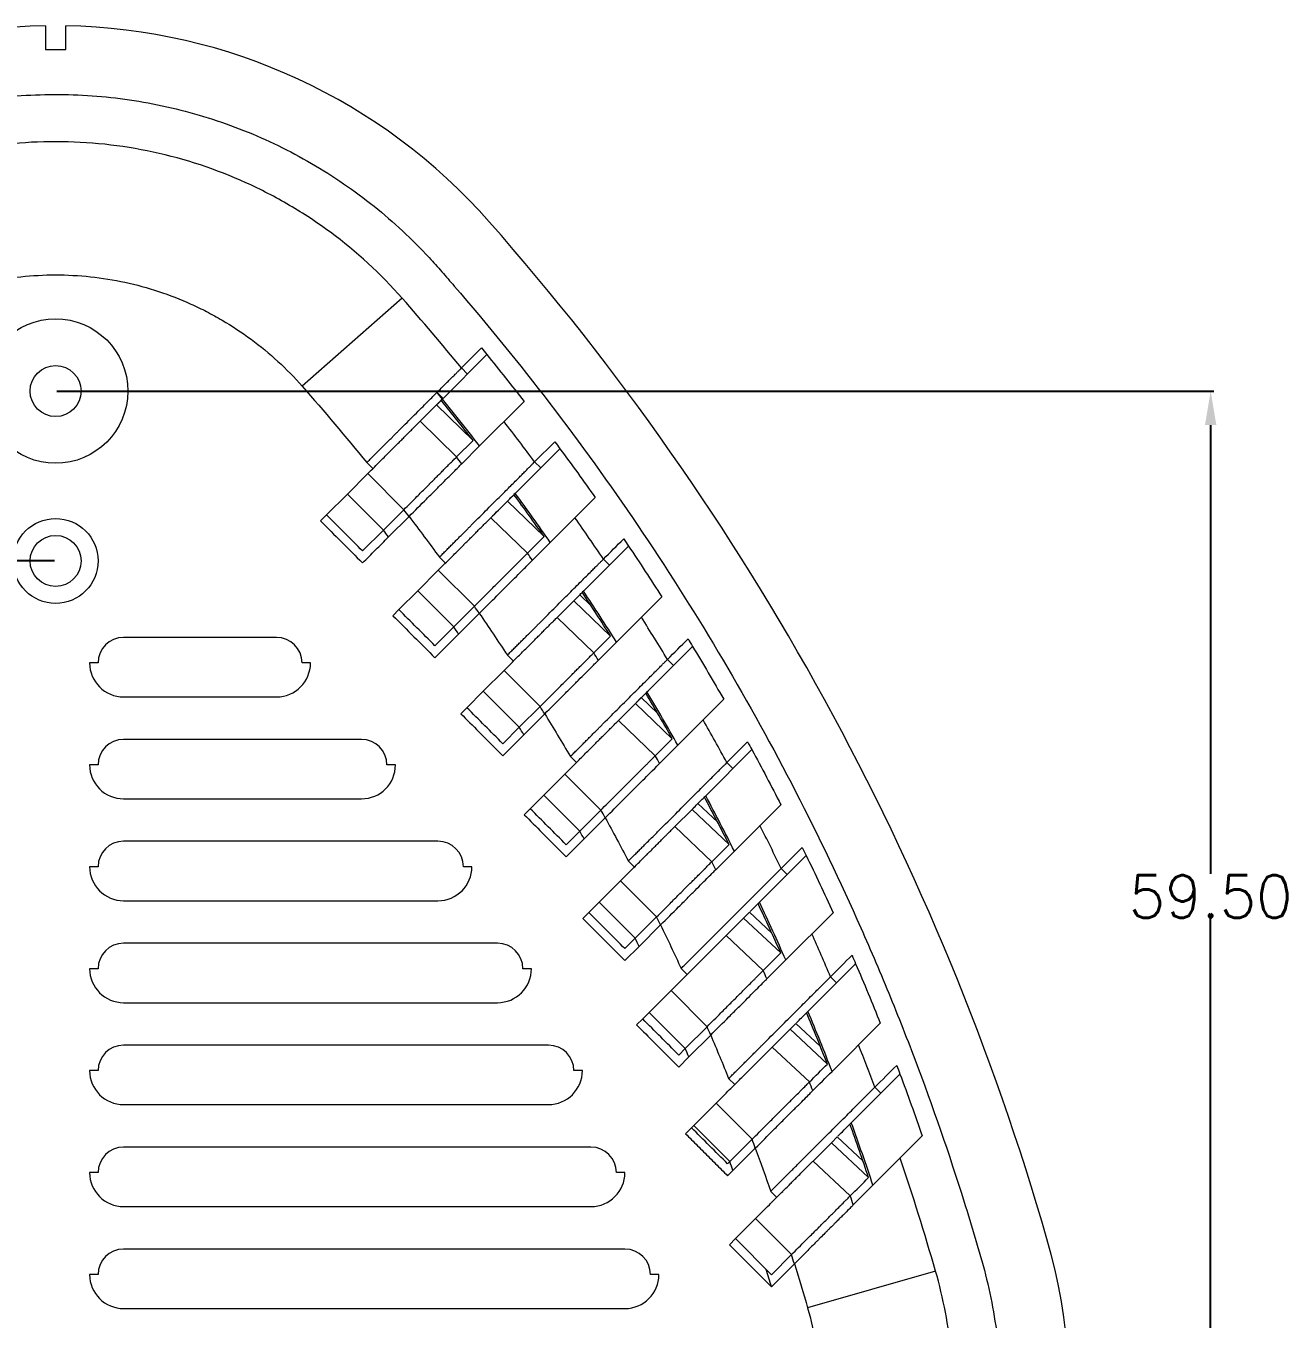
# Model space of a CAD drawing. Header units: inches. Extents: x 1474 to 2938, y 573 to 1061.
# Drawn here: x 1985.8 to 2060, y 904.8 to 980.9 of the extents above; entities that cross this region are included whole.
import ezdxf

# ---------------------------------------------------------------- set-up
doc = ezdxf.new("R2010")
doc.units = ezdxf.units.IN
doc.styles.get("Standard").update_dxf_attribs({"font": 'txt', "bigfont": 'gbcbig.shx'})
doc.dimstyles.new('2.5', dxfattribs={"dimtxt": 2.5, "dimasz": 2, "dimexe": 0.18, "dimexo": 0.0625, "dimgap": 0.09, "dimtad": 0, "dimtih": 1, "dimtoh": 1, "dimzin": 0, "dimdsep": 46, "dimtxsty": 'Standard', "dimcen": 2, "dimadec": 0, "dimazin": 0, "dimtfac": 1, "dimtofl": 0, "dimtmove": 0, "dimatfit": 3, "dimfxl": 1, "dimtolj": 1, "dimtzin": 0, "dimarcsym": 0})

# ---------------------------------------------------------------- blocks, each defined once
blk = doc.blocks.new('*D124')
at = {"color": 0, "lineweight": -2}
for p, q in [((1987.594, 959.433), (2055.679, 959.433)), ((2055.499, 957.433), (2055.499, 931.023)), ((2055.499, 901.933), (2055.499, 928.343)), ((2026.594, 899.933), (2055.679, 899.933))]:
    blk.add_line(p, q, dxfattribs=at)
at = {"color": 0}
for points in [[(2055.166, 957.433), (2055.832, 957.433), (2055.499, 959.433)], [(2055.166, 901.933), (2055.832, 901.933), (2055.499, 899.933)]]:
    blk.add_solid(points, dxfattribs=at)
at = {"layer": 'Defpoints', "color": 0}
for p in [(1987.531, 959.433), (2026.531, 899.933), (2055.499, 899.933)]:
    blk.add_point(p, dxfattribs=at)
at = {"color": 0, "insert": (2055.499, 929.683), "char_height": 2.5, "attachment_point": 5}
blk.add_mtext('\\A1;59.50', dxfattribs=at)
blk = doc.blocks.new('*D125')
at = {"color": 0, "lineweight": -2}
for p, q in [((1987.469, 949.433), (1911.847, 949.433)), ((1912.027, 947.433), (1912.027, 920.023)), ((1912.027, 889.933), (1912.027, 917.343)), ((1948.219, 887.933), (1911.847, 887.933))]:
    blk.add_line(p, q, dxfattribs=at)
at = {"color": 0}
for points in [[(1911.693, 947.433), (1912.36, 947.433), (1912.027, 949.433)], [(1911.693, 889.933), (1912.36, 889.933), (1912.027, 887.933)]]:
    blk.add_solid(points, dxfattribs=at)
at = {"layer": 'Defpoints', "color": 0}
for p in [(1987.531, 949.433), (1912.027, 887.933), (1948.281, 887.933)]:
    blk.add_point(p, dxfattribs=at)
at = {"color": 0, "insert": (1912.027, 918.683), "char_height": 2.5, "attachment_point": 5}
blk.add_mtext('\\A1;61.50', dxfattribs=at)

msp = doc.modelspace()

# ---------------------------------------------------------------- linework, layer by layer
at = {"color": 7, "linetype": 'Continuous', "lineweight": 15}
for p, q in [((1986.931, 980.927), (1986.931, 979.537)), ((1988.131, 979.537), (1988.131, 980.927)), ((1986.931, 979.537), (1988.131, 979.537)), ((2007.928, 964.891), (2002.046, 959.712)), ((2012.906, 961.579), (2010.328, 959)), ((2011.41, 960.79), (2012.588, 961.968)), ((2011.764, 960.436), (2011.41, 960.79)), ((2010.328, 959), (2009.974, 959.353)), ((2008.98, 957.652), (2009.953, 958.625)), ((2010.29, 958.962), (2009.953, 958.625)), ((2009.953, 958.625), (2012.096, 956.526)), ((2009.997, 958.669), (2010.284, 958.956)), ((2010.29, 958.962), (2010.219, 958.891)), ((2015.099, 958.822), (2012.477, 956.2)), ((2008.98, 957.652), (2011.123, 955.552)), ((2011.123, 955.552), (2012.096, 956.526)), ((2011.431, 955.153), (2012.477, 956.2)), ((2015.721, 955.263), (2016.906, 956.447)), ((2017.207, 956.041), (2014.576, 953.411)), ((2004.698, 953.371), (2005.9, 954.573)), ((2006.193, 954.865), (2005.839, 955.218)), ((2005.9, 954.573), (2008.022, 952.451)), ((2016.075, 954.909), (2015.721, 955.263)), ((2003.472, 952.145), (2004.698, 953.371)), ((2004.698, 953.371), (2006.819, 951.248)), ((2014.472, 953.306), (2014.126, 952.96)), ((2014.663, 953.121), (2014.472, 953.306)), ((2014.576, 953.411), (2014.504, 953.338)), ((2019.282, 953.167), (2016.642, 950.526)), ((2006.819, 951.248), (2008.022, 952.451)), ((2013.145, 951.98), (2014.126, 952.96)), ((2014.126, 952.96), (2016.277, 950.869)), ((2003.472, 952.145), (2003.119, 951.791)), ((2007.125, 950.847), (2008.328, 952.051)), ((2013.145, 951.98), (2015.297, 949.889)), ((2005.594, 950.023), (2006.819, 951.248)), ((2015.297, 949.889), (2016.277, 950.869)), ((2015.588, 949.472), (2016.642, 950.526)), ((2021.245, 950.312), (2018.593, 947.66)), ((2010.469, 949.304), (2010.116, 949.657)), ((2020.12, 949.187), (2019.767, 949.541)), ((2008.84, 947.675), (2010.051, 948.886)), ((2010.051, 948.886), (2012.173, 946.765)), ((2007.731, 946.566), (2008.84, 947.675)), ((2008.84, 947.675), (2010.96, 945.552)), ((2017.038, 946.105), (2018.028, 947.095)), ((2018.374, 947.441), (2018.028, 947.095)), ((2018.028, 947.095), (2020.188, 945.013)), ((2019.035, 946.803), (2018.374, 947.441)), ((2018.593, 947.66), (2018.519, 947.586)), ((2023.201, 947.319), (2020.535, 944.653)), ((2007.731, 946.566), (2007.378, 946.212)), ((2010.96, 945.552), (2012.173, 946.765)), ((2011.248, 945.133), (2012.461, 946.346)), ((2009.852, 944.444), (2010.96, 945.552)), ((2017.038, 946.105), (2019.198, 944.023)), ((2000.531, 944.933), (1991.531, 944.933)), ((2019.198, 944.023), (2020.188, 945.013)), ((2019.471, 943.588), (2020.535, 944.653)), ((2014.467, 943.534), (2014.113, 943.887)), ((2025.011, 944.404), (2022.419, 941.812)), ((1990.031, 943.433), (1989.531, 943.433)), ((2002.531, 943.433), (2002.031, 943.433)), ((2023.891, 943.284), (2023.538, 943.638)), ((2012.697, 941.765), (2013.921, 942.988)), ((2013.921, 942.988), (2016.042, 940.867)), ((2011.729, 940.796), (2012.697, 941.765)), ((2012.697, 941.765), (2014.817, 939.642)), ((2022.331, 941.724), (2022.257, 941.649)), ((2022.331, 941.724), (2022.419, 941.812)), ((1991.531, 941.433), (2000.531, 941.433)), ((2014.817, 939.642), (2016.042, 940.867)), ((2020.647, 940.04), (2021.649, 941.042)), ((2021.995, 941.388), (2021.649, 941.042)), ((2021.649, 941.042), (2023.818, 938.968)), ((2022.95, 940.475), (2021.995, 941.388)), ((2026.846, 941.289), (2024.148, 938.591)), ((2011.729, 940.796), (2011.376, 940.443)), ((2015.086, 939.204), (2016.313, 940.43)), ((2013.851, 938.675), (2014.817, 939.642)), ((2020.647, 940.04), (2022.816, 937.967)), ((2005.531, 938.933), (1991.531, 938.933)), ((2013.851, 937.968), (2015.086, 939.204)), ((2022.816, 937.967), (2023.818, 938.968)), ((2023.071, 937.514), (2024.148, 938.591)), ((2027.028, 937.564), (2028.25, 938.785)), ((2018.176, 937.568), (2017.822, 937.922)), ((2028.499, 938.328), (2025.784, 935.612)), ((1990.031, 937.433), (1989.531, 937.433)), ((2007.531, 937.433), (2007.031, 937.433)), ((2017.499, 936.892), (2018.176, 937.568)), ((2027.382, 937.21), (2027.028, 937.564)), ((2016.26, 935.652), (2017.499, 936.892)), ((2017.499, 936.892), (2019.62, 934.771)), ((2015.458, 934.851), (2016.26, 935.652)), ((2016.26, 935.652), (2018.379, 933.529)), ((2025.709, 935.537), (2025.784, 935.612)), ((1991.531, 935.433), (2005.531, 935.433)), ((2015.458, 934.851), (2015.104, 934.497)), ((2018.379, 933.529), (2019.62, 934.771)), ((2023.966, 933.794), (2024.983, 934.811)), ((2025.327, 935.156), (2024.983, 934.811)), ((2024.983, 934.811), (2027.16, 932.746)), ((2026.49, 934.053), (2025.327, 935.156)), ((2030.209, 935.088), (2027.473, 932.352)), ((2018.629, 933.072), (2019.872, 934.315)), ((2017.579, 932.729), (2018.379, 933.529)), ((2023.966, 933.794), (2026.144, 931.729)), ((2010.031, 932.933), (1991.531, 932.933)), ((2017.579, 932.022), (2018.629, 933.072)), ((2026.144, 931.729), (2027.16, 932.746)), ((2021.589, 931.417), (2021.235, 931.77)), ((2026.379, 931.258), (2027.473, 932.352)), ((2031.7, 932.098), (2028.943, 929.341)), ((1990.031, 931.433), (1989.531, 931.433)), ((2012.031, 931.433), (2011.531, 931.433)), ((2030.582, 930.98), (2030.229, 931.334)), ((2019.518, 929.346), (2020.777, 930.606)), ((2020.777, 930.606), (2022.899, 928.484)), ((1991.531, 929.433), (2010.031, 929.433)), ((2018.556, 928.385), (2018.91, 928.738)), ((2019.518, 929.346), (2018.91, 928.738)), ((2021.637, 927.223), (2019.518, 929.346)), ((2028.363, 928.761), (2028.019, 928.417)), ((2029.677, 927.524), (2028.363, 928.761)), ((2028.943, 929.341), (2028.867, 929.264)), ((2033.282, 928.73), (2030.499, 925.948)), ((2021.637, 927.223), (2022.899, 928.484)), ((2021.867, 926.746), (2023.13, 928.009)), ((2026.985, 927.382), (2028.019, 928.417)), ((2028.019, 928.417), (2030.204, 926.36)), ((2021.031, 926.617), (2021.637, 927.223)), ((2026.985, 927.382), (2029.17, 925.325)), ((2013.531, 926.933), (1991.531, 926.933)), ((2021.031, 925.91), (2021.867, 926.746)), ((2029.17, 925.325), (2030.204, 926.36)), ((2029.387, 924.835), (2030.499, 925.948)), ((2034.608, 925.728), (2031.801, 922.921)), ((1990.031, 925.433), (1989.531, 925.433)), ((2015.531, 925.433), (2015.031, 925.433)), ((2024.696, 925.094), (2024.342, 925.447)), ((2033.487, 924.607), (2033.134, 924.961)), ((2022.462, 922.86), (2023.745, 924.143)), ((2023.745, 924.143), (2025.866, 922.021)), ((1991.531, 923.433), (2013.531, 923.433)), ((2022.462, 922.86), (2022.077, 922.475)), ((2024.581, 920.736), (2022.462, 922.86)), ((2031.724, 922.843), (2031.801, 922.921)), ((2022.077, 922.475), (2021.723, 922.121)), ((2024.581, 920.736), (2025.866, 922.021)), ((2029.695, 920.815), (2030.75, 921.87)), ((2031.094, 922.214), (2030.75, 921.87)), ((2030.75, 921.87), (2032.944, 919.821)), ((2032.527, 920.876), (2031.094, 922.214)), ((2036.057, 922.227), (2033.22, 919.39)), ((2024.79, 920.238), (2026.078, 921.526)), ((2016.531, 920.933), (1991.531, 920.933)), ((2024.198, 920.353), (2024.581, 920.736)), ((2029.695, 920.815), (2031.889, 918.766)), ((2024.198, 919.646), (2024.79, 920.238)), ((1990.031, 919.433), (1989.531, 919.433)), ((2018.531, 919.433), (2018.031, 919.433)), ((2027.49, 918.61), (2027.136, 918.963)), ((2037.218, 919.23), (2034.353, 916.365)), ((2036.091, 918.103), (2035.737, 918.457)), ((1991.531, 917.433), (2016.531, 917.433)), ((2025.082, 916.202), (2026.393, 917.513)), ((2026.393, 917.513), (2028.515, 915.392)), ((2024.599, 915.719), (2024.953, 916.072)), ((2025.082, 916.202), (2024.953, 916.072)), ((2027.201, 914.078), (2025.082, 916.202)), ((2034.273, 916.286), (2034.353, 916.365)), ((2027.201, 914.078), (2028.515, 915.392)), ((2032.101, 914.114), (2033.181, 915.193)), ((2033.181, 915.193), (2033.525, 915.538)), ((2035.371, 913.14), (2033.181, 915.193)), ((2033.525, 915.538), (2035.037, 914.121)), ((2038.529, 915.591), (2035.628, 912.691)), ((2019.031, 914.933), (1991.531, 914.933)), ((2027.389, 913.559), (2028.705, 914.875)), ((2027.074, 913.951), (2027.201, 914.078)), ((2027.074, 913.244), (2027.389, 913.559)), ((2034.291, 912.061), (2032.101, 914.114)), ((1990.031, 913.433), (1989.531, 913.433)), ((2021.031, 913.433), (2020.531, 913.433)), ((2034.466, 911.529), (2035.628, 912.691)), ((2029.963, 911.976), (2029.61, 912.329)), ((1991.531, 911.433), (2019.031, 911.433)), ((2028.714, 910.727), (2027.531, 909.544)), ((2030.835, 908.605), (2028.714, 910.727)), ((2021.031, 908.933), (1991.531, 908.933)), ((2027.178, 909.19), (2027.531, 909.544)), ((2029.653, 907.423), (2027.531, 909.544)), ((2029.653, 907.423), (2030.835, 908.605)), ((1990.031, 907.433), (1989.531, 907.433)), ((2023.031, 907.433), (2022.531, 907.433)), ((2029.653, 906.716), (2031.003, 908.066)), ((2039.312, 907.636), (2031.782, 905.464)), ((2039.312, 907.636), (2039.312, 907.636)), ((1991.531, 905.433), (2021.031, 905.433))]:
    msp.add_line(p, q, dxfattribs=at)
for centre, radius in [((1987.531, 959.433), 4.25), ((1987.531, 959.433), 1.5), ((1987.531, 949.433), 2.5), ((1987.531, 949.433), 1.5)]:
    msp.add_circle(centre, radius, dxfattribs=at)
for centre, radius, start, end in [((1987.531, 946.933), 34, 91.01115, 138.63725), ((1987.531, 946.933), 34, 41.36275, 88.98885), ((1895.902, 866.256), 156.085, 16.09533, 41.36275), ((1895.902, 866.256), 147.24, 37.652, 39.21884), ((1895.902, 866.256), 147.138, 37.84316, 39.0191), ((1895.902, 866.256), 145.773, 37.57763, 37.77577), ((1895.902, 866.256), 147.138, 35.10381, 36.28761), ((1895.902, 866.256), 147.24, 34.91315, 36.29367), ((1895.902, 866.256), 141.423, 37.348, 37.55234), ((1895.902, 866.256), 139.737, 37.25508, 37.46193), ((1895.902, 866.256), 145.773, 34.81055, 35.01016), ((1895.902, 866.256), 147.138, 32.36125, 33.55575), ((1895.902, 866.256), 147.24, 32.17065, 33.56377), ((1895.902, 866.256), 141.423, 34.49367, 34.69962), ((1895.902, 866.256), 139.737, 34.36538, 34.57391), ((1991.531, 943.433), 1.5, 90, 180), ((2000.531, 943.433), 1.5, 0, 90), ((1895.902, 866.256), 145.773, 32.03929, 32.24087), ((1991.531, 943.433), 2, 180, 270), ((2000.531, 943.433), 2, 270, 0), ((1895.902, 866.256), 147.138, 29.61552, 30.82372), ((1895.902, 866.256), 147.24, 29.42452, 30.83371), ((1895.902, 866.256), 141.423, 31.63341, 31.84152), ((1895.902, 866.256), 139.737, 31.46902, 31.67979), ((1991.531, 937.433), 1.5, 90, 180), ((2005.531, 937.433), 1.5, 0, 90), ((1895.902, 866.256), 145.773, 29.26371, 29.46778), ((1991.531, 937.433), 2, 180, 270), ((2005.531, 937.433), 2, 270, 0), ((1895.902, 866.256), 147.138, 26.86487, 28.08994), ((1895.902, 866.256), 147.24, 26.67299, 28.10197), ((1895.902, 866.256), 141.423, 28.76658, 28.97744), ((1895.902, 866.256), 139.737, 28.56511, 28.77874), ((1991.531, 931.433), 1.5, 90, 180), ((2010.031, 931.433), 1.5, 0, 90), ((1895.902, 866.256), 145.773, 26.48186, 26.68899), ((1991.531, 931.433), 2, 180, 270), ((2010.031, 931.433), 2, 270, 0), ((1895.902, 866.256), 147.138, 24.10971, 25.35504), ((1895.902, 866.256), 147.24, 23.91644, 25.36917), ((1895.902, 866.256), 141.423, 25.89061, 26.10485), ((1895.902, 866.256), 139.737, 25.65082, 25.86796), ((1991.531, 925.433), 1.5, 90, 180), ((2013.531, 925.433), 1.5, 0, 90), ((1991.531, 925.433), 2, 180, 270), ((2013.531, 925.433), 2, 270, 0), ((1895.902, 866.256), 145.773, 23.69393, 23.90472), ((1895.902, 866.256), 147.138, 21.34884, 22.61811), ((1895.902, 866.256), 147.24, 21.15362, 22.6344), ((1895.902, 866.256), 141.423, 23.00506, 23.22336), ((1991.531, 919.433), 1.5, 90, 180), ((2016.531, 919.433), 1.5, 0, 90), ((1895.902, 866.256), 139.737, 22.72543, 22.9468), ((1991.531, 919.433), 2, 180, 270), ((2016.531, 919.433), 2, 270, 0), ((1895.902, 866.256), 145.773, 20.89846, 21.11357), ((1895.902, 866.256), 147.138, 18.58085, 19.8781), ((1895.902, 866.256), 147.24, 18.38309, 19.89665), ((1895.902, 866.256), 141.423, 20.10769, 20.3308), ((1991.531, 913.433), 1.5, 90, 180), ((2019.031, 913.433), 1.5, 0, 90), ((1895.902, 866.256), 139.737, 19.78636, 20.01275), ((1991.531, 913.433), 2, 180, 270), ((2019.031, 913.433), 2, 270, 0), ((1895.902, 866.256), 145.773, 18.09372, 18.31389), ((1991.531, 907.433), 1.5, 90, 180), ((2013.201, 900.102), 34, 275.21785, 16.09533), ((2021.031, 907.433), 1.5, 0, 90), ((1895.902, 866.256), 141.423, 17.19589, 17.42466), ((1991.531, 907.433), 2, 180, 270), ((2021.031, 907.433), 2, 270, 0), ((1895.902, 866.256), 139.737, 16.83057, 17.26797)]:
    msp.add_arc(centre, radius, start, end, dxfattribs=at)
for points, knots in [([(1956.898, 870.558), (1956.162, 870.682), (1955.429, 870.833), (1953.97, 871.192), (1953.24, 871.401), (1951.09, 872.107), (1949.707, 872.68), (1947.041, 874.024), (1945.757, 874.795), (1943.908, 876.108), (1943.308, 876.569), (1942.152, 877.527), (1941.595, 878.026), (1939.983, 879.582), (1938.988, 880.698), (1937.616, 882.489), (1937.178, 883.108), (1936.354, 884.372), (1935.968, 885.016), (1934.887, 886.983), (1934.267, 888.341), (1933.491, 890.45), (1933.258, 891.165), (1932.843, 892.619), (1932.664, 893.353), (1932.211, 895.559), (1932.023, 897.041), (1931.905, 899.28), (1931.894, 900.029), (1931.928, 901.533), (1931.974, 902.291), (1932.195, 904.54), (1932.454, 906.009), (1933, 908.168), (1933.212, 908.879), (1933.635, 910.302), (1933.852, 911.012), (1934.962, 914.555), (1935.935, 917.367), (1938.048, 922.94), (1939.184, 925.69), (1941.615, 931.118), (1942.909, 933.795), (1945.658, 939.078), (1947.112, 941.682), (1950.166, 946.794), (1951.769, 949.305), (1955.12, 954.232), (1956.864, 956.642), (1960.49, 961.353), (1962.372, 963.654), (1964.809, 966.463), (1965.297, 967.025), (1966.325, 968.107), (1966.862, 968.632), (1968.518, 970.132), (1969.685, 971.041), (1972.144, 972.68), (1973.435, 973.41), (1976.147, 974.684), (1977.534, 975.212), (1980.365, 976.059), (1981.81, 976.377), (1984.021, 976.694), (1984.768, 976.773), (1986.256, 976.873), (1986.997, 976.896), (1989.217, 976.88), (1990.689, 976.761), (1992.887, 976.418), (1993.618, 976.276), (1995.075, 975.936), (1995.796, 975.738), (1997.92, 975.071), (1999.294, 974.526), (2001.289, 973.556), (2001.943, 973.208), (2003.229, 972.46), (2003.864, 972.058), (2005.71, 970.792), (2006.865, 969.865), (2008.488, 968.354), (2009.011, 967.83), (2009.767, 967.014), (2010.013, 966.735), (2010.503, 966.175), (2010.747, 965.895), (2012.937, 963.359), (2014.811, 961.055), (2020.206, 954.01), (2023.509, 949.131), (2029.536, 939.015), (2032.26, 933.777), (2035.292, 927), (2035.88, 925.631), (2037.016, 922.879), (2037.563, 921.497), (2039.142, 917.33), (2040.111, 914.525), (2041.219, 910.986), (2041.435, 910.277), (2041.858, 908.855), (2042.07, 908.144), (2042.433, 906.704), (2042.588, 905.975), (2042.845, 904.5), (2042.946, 903.753), (2043.166, 901.495), (2043.197, 899.998), (2043.038, 897.017), (2042.848, 895.533), (2042.391, 893.319), (2042.21, 892.582), (2041.796, 891.136), (2041.564, 890.425), (2040.787, 888.322), (2040.167, 886.964), (2039.081, 884.993), (2038.692, 884.345), (2037.865, 883.079), (2037.43, 882.466), (2036.063, 880.684), (2035.069, 879.57), (2033.454, 878.013), (2032.895, 877.513), (2031.734, 876.552), (2031.131, 876.09), (2029.291, 874.786), (2028.01, 874.017), (2026.01, 873.01), (2025.33, 872.698), (2023.943, 872.126), (2023.234, 871.863), (2021.08, 871.159), (2019.629, 870.804), (2018.165, 870.558)], [0, 0, 0, 0, 0.007812, 0.007812, 0.015625, 0.015625, 0.03125, 0.03125, 0.046875, 0.046875, 0.054688, 0.054688, 0.0625, 0.0625, 0.078125, 0.078125, 0.085937, 0.085937, 0.09375, 0.09375, 0.109375, 0.109375, 0.117187, 0.117187, 0.125, 0.125, 0.140625, 0.140625, 0.148437, 0.148437, 0.15625, 0.15625, 0.171875, 0.171875, 0.179687, 0.179687, 0.1875, 0.1875, 0.21875, 0.21875, 0.25, 0.25, 0.28125, 0.28125, 0.3125, 0.3125, 0.34375, 0.34375, 0.375, 0.375, 0.40625, 0.40625, 0.414062, 0.414062, 0.421875, 0.421875, 0.4375, 0.4375, 0.453125, 0.453125, 0.46875, 0.46875, 0.484375, 0.484375, 0.492187, 0.492187, 0.5, 0.5, 0.515625, 0.515625, 0.523437, 0.523437, 0.53125, 0.53125, 0.546875, 0.546875, 0.554687, 0.554687, 0.5625, 0.5625, 0.578125, 0.578125, 0.585937, 0.585937, 0.589844, 0.589844, 0.59375, 0.59375, 0.625, 0.625, 0.6875, 0.6875, 0.75, 0.75, 0.765625, 0.765625, 0.78125, 0.78125, 0.8125, 0.8125, 0.820312, 0.820312, 0.828125, 0.828125, 0.835937, 0.835937, 0.84375, 0.84375, 0.859375, 0.859375, 0.875, 0.875, 0.882812, 0.882812, 0.890625, 0.890625, 0.90625, 0.90625, 0.914062, 0.914062, 0.921875, 0.921875, 0.9375, 0.9375, 0.945312, 0.945312, 0.953125, 0.953125, 0.96875, 0.96875, 0.976562, 0.976562, 0.984375, 0.984375, 1, 1, 1, 1]), ([(2007.928, 964.891), (2006.646, 966.347), (2005.234, 967.64), (2002.929, 969.346), (2002.129, 969.875), (2000.881, 970.608), (2000.456, 970.843), (1999.597, 971.288), (1999.164, 971.498), (1996.977, 972.487), (1995.161, 973.086), (1992.338, 973.697), (1991.376, 973.852), (1989.462, 974.057), (1988.506, 974.108), (1986.594, 974.11), (1985.638, 974.06), (1984.205, 973.908), (1983.727, 973.845), (1982.772, 973.693), (1982.294, 973.603), (1979.937, 973.097), (1978.12, 972.499), (1975.934, 971.514), (1975.501, 971.305), (1974.644, 970.863), (1974.218, 970.629), (1972.966, 969.895), (1972.163, 969.365), (1970.618, 968.225), (1969.877, 967.615), (1968.811, 966.638), (1968.464, 966.303), (1967.955, 965.784), (1967.788, 965.608), (1967.54, 965.342), (1967.458, 965.252), (1967.296, 965.073), (1967.214, 964.981), (1967.135, 964.891)], [0, 0, 0, 0, 0.125, 0.125, 0.1875, 0.1875, 0.21875, 0.21875, 0.25, 0.25, 0.375, 0.375, 0.4375, 0.4375, 0.5, 0.5, 0.5625, 0.5625, 0.59375, 0.59375, 0.625, 0.625, 0.75, 0.75, 0.78125, 0.78125, 0.8125, 0.8125, 0.875, 0.875, 0.9375, 0.9375, 0.96875, 0.96875, 0.984375, 0.984375, 0.992188, 0.992188, 1, 1, 1, 1]), ([(1973.017, 959.712), (1973.93, 960.749), (1974.937, 961.67), (1976.581, 962.885), (1977.151, 963.263), (1978.042, 963.786), (1978.345, 963.953), (1978.955, 964.268), (1979.263, 964.418), (1980.819, 965.12), (1982.113, 965.547), (1984.127, 965.981), (1984.811, 966.091), (1986.172, 966.235), (1986.852, 966.271), (1988.214, 966.271), (1988.895, 966.235), (1990.258, 966.09), (1990.942, 965.98), (1992.953, 965.546), (1994.246, 965.119), (1995.804, 964.415), (1996.113, 964.266), (1996.724, 963.95), (1997.027, 963.782), (1997.916, 963.26), (1998.485, 962.883), (2000.127, 961.669), (2001.133, 960.749), (2002.046, 959.712)], [0, 0, 0, 0, 0.125, 0.125, 0.1875, 0.1875, 0.21875, 0.21875, 0.25, 0.25, 0.375, 0.375, 0.4375, 0.4375, 0.5, 0.5, 0.5625, 0.5625, 0.625, 0.625, 0.75, 0.75, 0.78125, 0.78125, 0.8125, 0.8125, 0.875, 0.875, 1, 1, 1, 1]), ([(2005.839, 955.218), (2005.908, 955.287), (2006.044, 955.423), (2006.244, 955.623), (2006.438, 955.817), (2006.625, 956.004), (2006.806, 956.185), (2006.979, 956.358), (2007.146, 956.525), (2007.306, 956.685), (2007.458, 956.838), (2007.604, 956.983), (2008.016, 957.395), (2008.652, 958.032), (2009.301, 958.681), (2009.739, 959.119), (2010.023, 959.402), (2010.283, 959.662), (2010.52, 959.899), (2010.731, 960.11), (2010.918, 960.297), (2011.08, 960.459), (2011.216, 960.595), (2011.328, 960.708), (2011.383, 960.762), (2011.41, 960.79)], [0, 0, 0, 0, 0.026607, 0.052442, 0.077504, 0.101793, 0.125309, 0.148052, 0.170022, 0.191219, 0.211642, 0.231293, 0.250171, 0.379605, 0.500037, 0.552303, 0.604061, 0.655312, 0.706057, 0.756298, 0.806037, 0.855274, 0.904013, 0.952254, 1, 1, 1, 1]), ([(2005.9, 954.573), (2006.162, 954.834), (2006.504, 955.177), (2006.837, 955.509), (2007.083, 955.755), (2007.247, 955.919), (2007.402, 956.075), (2007.56, 956.232), (2007.708, 956.38), (2007.915, 956.588), (2008.052, 956.724), (2008.18, 956.852), (2008.324, 956.996), (2008.438, 957.11), (2008.539, 957.211), (2008.653, 957.325), (2008.739, 957.412), (2008.811, 957.483), (2008.892, 957.564), (2008.945, 957.617), (2008.98, 957.652)], [0, 0, 0, 0, 0.186667, 0.25, 0.25, 0.373333, 0.375, 0.375, 0.5, 0.5, 0.56, 0.625, 0.625, 0.706667, 0.75, 0.75, 0.853333, 0.875, 0.875, 1, 1, 1, 1]), ([(2008.022, 952.451), (2008.285, 952.715), (2008.63, 953.059), (2008.964, 953.394), (2009.212, 953.641), (2009.377, 953.806), (2009.533, 953.963), (2009.692, 954.122), (2009.841, 954.271), (2010.05, 954.48), (2010.188, 954.617), (2010.317, 954.746), (2010.461, 954.891), (2010.576, 955.006), (2010.678, 955.108), (2010.793, 955.223), (2010.88, 955.31), (2010.952, 955.382), (2011.034, 955.464), (2011.087, 955.517), (2011.123, 955.552)], [0, 0, 0, 0, 0.186667, 0.25, 0.25, 0.373333, 0.375, 0.375, 0.5, 0.5, 0.56, 0.625, 0.625, 0.706667, 0.75, 0.75, 0.853333, 0.875, 0.875, 1, 1, 1, 1]), ([(2008.328, 952.051), (2008.681, 952.404), (2009.023, 952.746), (2009.521, 953.244), (2009.686, 953.408), (2009.999, 953.722), (2010.148, 953.871), (2010.431, 954.153), (2010.565, 954.288), (2010.812, 954.534), (2010.922, 954.645), (2011.118, 954.84), (2011.203, 954.925), (2011.342, 955.065), (2011.395, 955.118), (2011.431, 955.153)], [0, 0, 0, 0, 0.25, 0.25, 0.375, 0.375, 0.5, 0.5, 0.625, 0.625, 0.75, 0.75, 0.875, 0.875, 1, 1, 1, 1]), ([(2010.116, 949.657), (2010.185, 949.726), (2010.321, 949.862), (2010.522, 950.063), (2010.716, 950.258), (2010.904, 950.446), (2011.085, 950.627), (2011.26, 950.801), (2011.427, 950.968), (2011.587, 951.129), (2011.741, 951.282), (2011.887, 951.429), (2012.301, 951.842), (2012.94, 952.482), (2013.593, 953.135), (2014.035, 953.577), (2014.322, 953.863), (2014.584, 954.125), (2014.823, 954.364), (2015.036, 954.577), (2015.225, 954.765), (2015.388, 954.929), (2015.525, 955.066), (2015.639, 955.18), (2015.694, 955.235), (2015.721, 955.263)], [0, 0, 0, 0, 0.026595, 0.052419, 0.077473, 0.101755, 0.125266, 0.148006, 0.169975, 0.191172, 0.211598, 0.231252, 0.250135, 0.379599, 0.499956, 0.552322, 0.604155, 0.655458, 0.706233, 0.756484, 0.806214, 0.855426, 0.904125, 0.952315, 1, 1, 1, 1]), ([(2013.232, 952.067), (2013.244, 952.079), (2013.552, 952.387), (2014.005, 952.839), (2014.384, 953.218), (2014.533, 953.367)], [0, 0, 0, 0, 0.023812, 0.615377, 1, 1, 1, 1]), ([(2005.594, 950.023), (2005.24, 950.377), (2004.533, 951.084), (2003.826, 951.791), (2003.472, 952.145)], [0, 0, 0, 0, 0.500171, 1, 1, 1, 1]), ([(2010.051, 948.886), (2010.313, 949.148), (2010.657, 949.491), (2010.99, 949.825), (2011.237, 950.071), (2011.401, 950.236), (2011.558, 950.392), (2011.716, 950.55), (2011.864, 950.699), (2012.073, 950.907), (2012.21, 951.045), (2012.339, 951.174), (2012.484, 951.318), (2012.599, 951.433), (2012.701, 951.535), (2012.815, 951.65), (2012.903, 951.737), (2012.975, 951.809), (2013.057, 951.891), (2013.11, 951.944), (2013.145, 951.98)], [0, 0, 0, 0, 0.186667, 0.25, 0.25, 0.373333, 0.375, 0.375, 0.5, 0.5, 0.56, 0.625, 0.625, 0.706667, 0.75, 0.75, 0.853333, 0.875, 0.875, 1, 1, 1, 1]), ([(2005.594, 949.316), (2005.721, 949.444), (2005.849, 949.571), (2005.976, 949.699), (2006.104, 949.827), (2006.232, 949.954), (2006.359, 950.082), (2006.487, 950.209), (2006.614, 950.337), (2006.742, 950.465), (2006.87, 950.592), (2006.997, 950.72), (2007.125, 950.847)], [0, 0, 0, 0, 0.000543281, 0.000543281, 0.000543281, 0.001086562, 0.001086562, 0.001086562, 0.001629843, 0.001629843, 0.001629843, 0.002173123, 0.002173123, 0.002173123, 0.002173123]), ([(2012.173, 946.765), (2012.437, 947.029), (2012.783, 947.375), (2013.12, 947.712), (2013.369, 947.961), (2013.535, 948.127), (2013.693, 948.284), (2013.852, 948.444), (2014.002, 948.594), (2014.213, 948.805), (2014.352, 948.944), (2014.482, 949.074), (2014.628, 949.22), (2014.744, 949.336), (2014.847, 949.439), (2014.963, 949.555), (2015.051, 949.643), (2015.125, 949.717), (2015.207, 949.799), (2015.261, 949.853), (2015.297, 949.889)], [0, 0, 0, 0, 0.186667, 0.25, 0.25, 0.373333, 0.375, 0.375, 0.5, 0.5, 0.56, 0.625, 0.625, 0.706667, 0.75, 0.75, 0.853333, 0.875, 0.875, 1, 1, 1, 1]), ([(2012.461, 946.346), (2012.815, 946.7), (2013.159, 947.044), (2013.66, 947.545), (2013.826, 947.711), (2014.142, 948.026), (2014.292, 948.177), (2014.577, 948.461), (2014.712, 948.597), (2014.961, 948.846), (2015.073, 948.958), (2015.271, 949.155), (2015.357, 949.242), (2015.498, 949.383), (2015.552, 949.436), (2015.588, 949.472)], [0, 0, 0, 0, 0.25, 0.25, 0.375, 0.375, 0.5, 0.5, 0.625, 0.625, 0.75, 0.75, 0.875, 0.875, 1, 1, 1, 1]), ([(2014.113, 943.887), (2014.182, 943.957), (2014.319, 944.093), (2014.521, 944.295), (2014.717, 944.491), (2014.906, 944.679), (2015.088, 944.861), (2015.263, 945.037), (2015.431, 945.205), (2015.592, 945.366), (2015.746, 945.52), (2015.894, 945.668), (2016.31, 946.084), (2016.954, 946.728), (2017.776, 947.55), (2018.481, 948.255), (2018.953, 948.727), (2019.243, 949.017), (2019.415, 949.189), (2019.56, 949.334), (2019.68, 949.454), (2019.738, 949.512), (2019.767, 949.541)], [0, 0, 0, 0, 0.0265963, 0.052422, 0.077477, 0.101761, 0.1252738, 0.1480154, 0.1699854, 0.1911839, 0.2116107, 0.2312656, 0.2501485, 0.3796952, 0.49997, 0.6272843, 0.7498088, 0.8005633, 0.8509521, 0.9009825, 0.9506625, 1, 1, 1, 1]), ([(2018.071, 947.138), (2018.079, 947.147), (2018.261, 947.328), (2018.409, 947.476), (2018.549, 947.616)], [0, 0, 0, 0, 0.046169, 1, 1, 1, 1]), ([(2009.852, 944.444), (2009.499, 944.798), (2008.792, 945.505), (2008.085, 946.212), (2007.731, 946.566)], [0, 0, 0, 0, 0.500223, 1, 1, 1, 1]), ([(2013.921, 942.988), (2014.184, 943.251), (2014.529, 943.596), (2014.864, 943.931), (2015.112, 944.179), (2015.278, 944.345), (2015.435, 944.502), (2015.594, 944.661), (2015.743, 944.811), (2015.953, 945.021), (2016.092, 945.159), (2016.222, 945.289), (2016.368, 945.435), (2016.484, 945.552), (2016.588, 945.655), (2016.703, 945.771), (2016.792, 945.859), (2016.865, 945.932), (2016.948, 946.015), (2017.002, 946.069), (2017.038, 946.105)], [0, 0, 0, 0, 0.186667, 0.25, 0.25, 0.373333, 0.375, 0.375, 0.5, 0.5, 0.56, 0.625, 0.625, 0.706667, 0.75, 0.75, 0.853333, 0.875, 0.875, 1, 1, 1, 1]), ([(2009.852, 943.737), (2009.969, 943.854), (2010.085, 943.97), (2010.201, 944.086), (2010.318, 944.202), (2010.434, 944.319), (2010.55, 944.435), (2010.667, 944.551), (2010.783, 944.668), (2010.899, 944.784), (2011.015, 944.9), (2011.132, 945.017), (2011.248, 945.133)], [0, 0, 0, 0, 0.000495115, 0.000495115, 0.000495115, 0.000990229, 0.000990229, 0.000990229, 0.001485344, 0.001485344, 0.001485344, 0.001980459, 0.001980459, 0.001980459, 0.001980459]), ([(2016.042, 940.867), (2016.308, 941.133), (2016.657, 941.482), (2016.996, 941.82), (2017.247, 942.072), (2017.414, 942.239), (2017.573, 942.398), (2017.735, 942.559), (2017.886, 942.71), (2018.099, 942.923), (2018.239, 943.064), (2018.371, 943.195), (2018.519, 943.343), (2018.637, 943.461), (2018.741, 943.566), (2018.859, 943.683), (2018.948, 943.773), (2019.023, 943.847), (2019.107, 943.932), (2019.162, 943.986), (2019.198, 944.023)], [0, 0, 0, 0, 0.186667, 0.25, 0.25, 0.373333, 0.375, 0.375, 0.5, 0.5, 0.56, 0.625, 0.625, 0.706667, 0.75, 0.75, 0.853333, 0.875, 0.875, 1, 1, 1, 1]), ([(2016.313, 940.43), (2016.669, 940.786), (2017.015, 941.133), (2017.52, 941.638), (2017.688, 941.805), (2018.006, 942.123), (2018.157, 942.275), (2018.445, 942.562), (2018.582, 942.699), (2018.835, 942.952), (2018.948, 943.066), (2019.149, 943.266), (2019.236, 943.353), (2019.38, 943.497), (2019.435, 943.552), (2019.471, 943.588)], [0, 0, 0, 0, 0.25, 0.25, 0.375, 0.375, 0.5, 0.5, 0.625, 0.625, 0.75, 0.75, 0.875, 0.875, 1, 1, 1, 1]), ([(2017.822, 937.922), (2017.892, 937.992), (2018.029, 938.129), (2018.233, 938.332), (2018.429, 938.529), (2018.62, 938.719), (2018.803, 938.902), (2018.979, 939.079), (2019.148, 939.248), (2019.311, 939.41), (2019.466, 939.566), (2019.614, 939.714), (2020.034, 940.134), (2020.684, 940.784), (2021.515, 941.615), (2022.23, 942.33), (2022.709, 942.809), (2023.004, 943.104), (2023.18, 943.279), (2023.327, 943.427), (2023.45, 943.549), (2023.508, 943.608), (2023.538, 943.638)], [0, 0, 0, 0, 0.026584, 0.052399, 0.077444, 0.101721, 0.125227, 0.147963, 0.169929, 0.191125, 0.21155, 0.231204, 0.250087, 0.379696, 0.499834, 0.627239, 0.749606, 0.800462, 0.850917, 0.900984, 0.950674, 1, 1, 1, 1]), ([(2021.72, 941.113), (2021.759, 941.152), (2022.006, 941.398), (2022.206, 941.599), (2022.376, 941.769)], [0, 0, 0, 0, 0.15677, 1, 1, 1, 1]), ([(2011.376, 940.443), (2011.729, 940.089), (2012.083, 939.736), (2012.436, 939.382), (2012.908, 938.911), (2013.379, 938.439), (2013.851, 937.968)], [0.000500081, 0.000500081, 0.000500081, 0.000500081, 0.002000359, 0.002000359, 0.002000359, 0.004000721, 0.004000721, 0.004000721, 0.004000721]), ([(2013.851, 938.675), (2013.497, 939.029), (2012.79, 939.736), (2012.083, 940.443), (2011.729, 940.796)], [0, 0, 0, 0, 0.500267, 1, 1, 1, 1]), ([(2017.499, 936.892), (2017.763, 937.156), (2018.111, 937.503), (2018.448, 937.841), (2018.698, 938.091), (2018.865, 938.258), (2019.023, 938.416), (2019.184, 938.577), (2019.335, 938.728), (2019.547, 938.94), (2019.687, 939.08), (2019.819, 939.212), (2019.967, 939.36), (2020.085, 939.478), (2020.19, 939.582), (2020.307, 939.7), (2020.397, 939.79), (2020.471, 939.864), (2020.556, 939.949), (2020.611, 940.003), (2020.647, 940.04)], [0, 0, 0, 0, 0.186667, 0.25, 0.25, 0.373333, 0.375, 0.375, 0.5, 0.5, 0.56, 0.625, 0.625, 0.706667, 0.75, 0.75, 0.853333, 0.875, 0.875, 1, 1, 1, 1]), ([(2019.62, 934.771), (2019.888, 935.039), (2020.24, 935.39), (2020.582, 935.732), (2020.836, 935.986), (2021.005, 936.155), (2021.166, 936.316), (2021.328, 936.479), (2021.482, 936.632), (2021.697, 936.847), (2021.839, 936.99), (2021.973, 937.123), (2022.124, 937.274), (2022.244, 937.394), (2022.35, 937.5), (2022.47, 937.62), (2022.561, 937.711), (2022.637, 937.787), (2022.723, 937.873), (2022.779, 937.929), (2022.816, 937.967)], [0, 0, 0, 0, 0.186667, 0.25, 0.25, 0.373333, 0.375, 0.375, 0.5, 0.5, 0.56, 0.625, 0.625, 0.706667, 0.75, 0.75, 0.853333, 0.875, 0.875, 1, 1, 1, 1]), ([(2019.872, 934.315), (2020.231, 934.674), (2020.58, 935.023), (2021.09, 935.534), (2021.259, 935.703), (2021.581, 936.024), (2021.734, 936.177), (2022.026, 936.469), (2022.165, 936.608), (2022.422, 936.865), (2022.537, 936.98), (2022.844, 937.287), (2022.996, 937.439), (2023.071, 937.514)], [0, 0, 0, 0, 0.25, 0.25, 0.375, 0.375, 0.5, 0.5, 0.625, 0.625, 0.75, 0.75, 1, 1, 1, 1]), ([(2021.235, 931.77), (2021.308, 931.844), (2021.451, 931.987), (2021.661, 932.196), (2021.859, 932.394), (2022.045, 932.581), (2022.335, 932.871), (2022.718, 933.253), (2023.365, 933.901), (2024.123, 934.658), (2024.966, 935.502), (2025.692, 936.227), (2026.181, 936.717), (2026.483, 937.018), (2026.662, 937.198), (2026.813, 937.349), (2026.938, 937.474), (2026.998, 937.534), (2027.028, 937.564)], [0, 0, 0, 0, 0.027693, 0.054048, 0.079064, 0.102741, 0.125077, 0.189725, 0.249995, 0.379687, 0.499666, 0.62719, 0.749376, 0.800353, 0.850886, 0.900993, 0.950691, 1, 1, 1, 1]), ([(2025.026, 934.855), (2025.116, 934.944), (2025.38, 935.208), (2025.597, 935.425), (2025.74, 935.569)], [0, 0, 0, 0, 0.337886, 1, 1, 1, 1]), ([(2017.579, 932.729), (2017.225, 933.083), (2016.518, 933.79), (2015.811, 934.497), (2015.458, 934.851)], [0, 0, 0, 0, 0.500309, 1, 1, 1, 1]), ([(2015.104, 934.497), (2015.458, 934.143), (2015.811, 933.79), (2016.165, 933.436), (2016.636, 932.965), (2017.108, 932.493), (2017.579, 932.022)], [0.000500123, 0.000500123, 0.000500123, 0.000500123, 0.002000536, 0.002000536, 0.002000536, 0.004001075, 0.004001075, 0.004001075, 0.004001075]), ([(2020.777, 930.606), (2021.043, 930.872), (2021.393, 931.222), (2021.734, 931.562), (2021.986, 931.815), (2022.155, 931.983), (2022.315, 932.143), (2022.477, 932.305), (2022.629, 932.458), (2022.844, 932.673), (2022.986, 932.815), (2023.12, 932.948), (2023.271, 933.099), (2023.391, 933.22), (2023.499, 933.327), (2023.619, 933.447), (2023.712, 933.54), (2023.788, 933.616), (2023.873, 933.702), (2023.929, 933.757), (2023.966, 933.794)], [0, 0, 0, 0, 0.186667, 0.25, 0.25, 0.373333, 0.375, 0.375, 0.5, 0.5, 0.56, 0.625, 0.625, 0.706667, 0.75, 0.75, 0.853333, 0.875, 0.875, 1, 1, 1, 1]), ([(2022.899, 928.484), (2023.169, 928.755), (2023.524, 929.11), (2023.87, 929.456), (2024.127, 929.712), (2024.297, 929.883), (2024.46, 930.046), (2024.625, 930.211), (2024.78, 930.366), (2024.999, 930.585), (2025.144, 930.729), (2025.28, 930.865), (2025.433, 931.019), (2025.556, 931.142), (2025.666, 931.251), (2025.789, 931.375), (2025.883, 931.469), (2025.961, 931.547), (2026.048, 931.634), (2026.106, 931.691), (2026.144, 931.729)], [0, 0, 0, 0, 0.186667, 0.25, 0.25, 0.373333, 0.375, 0.375, 0.5, 0.5, 0.56, 0.625, 0.625, 0.706667, 0.75, 0.75, 0.853333, 0.875, 0.875, 1, 1, 1, 1]), ([(2023.13, 928.009), (2023.493, 928.371), (2023.846, 928.724), (2024.362, 929.24), (2024.533, 929.411), (2024.858, 929.737), (2025.014, 929.892), (2025.31, 930.188), (2025.451, 930.33), (2025.713, 930.592), (2025.832, 930.711), (2026.042, 930.921), (2026.135, 931.013), (2026.284, 931.163), (2026.341, 931.22), (2026.379, 931.258)], [0, 0, 0, 0, 0.25, 0.25, 0.375, 0.375, 0.5, 0.5, 0.625, 0.625, 0.75, 0.75, 0.875, 0.875, 1, 1, 1, 1]), ([(2024.342, 925.447), (2024.413, 925.518), (2024.553, 925.658), (2024.76, 925.865), (2024.96, 926.065), (2025.154, 926.258), (2025.34, 926.444), (2025.52, 926.624), (2025.692, 926.797), (2025.858, 926.962), (2026.016, 927.121), (2026.167, 927.272), (2026.597, 927.702), (2027.262, 928.366), (2028.118, 929.224), (2028.859, 929.963), (2029.345, 930.45), (2029.634, 930.739), (2029.794, 930.898), (2029.933, 931.038), (2030.053, 931.157), (2030.153, 931.258), (2030.204, 931.309), (2030.229, 931.334)], [0, 0, 0, 0, 0.026566, 0.052364, 0.077395, 0.101657, 0.12515, 0.147874, 0.169828, 0.191011, 0.211425, 0.231067, 0.249939, 0.379731, 0.499514, 0.627188, 0.749145, 0.791779, 0.834065, 0.876016, 0.917645, 0.958968, 1, 1, 1, 1]), ([(2021.031, 926.617), (2020.677, 926.971), (2019.97, 927.678), (2019.263, 928.385), (2018.91, 928.738)], [0, 0, 0, 0, 0.500353, 1, 1, 1, 1]), ([(2028.407, 928.804), (2028.418, 928.816), (2028.604, 929.002), (2028.756, 929.154), (2028.899, 929.297)], [0, 0, 0, 0, 0.062859, 1, 1, 1, 1]), ([(2018.556, 928.385), (2018.91, 928.031), (2019.263, 927.678), (2019.617, 927.324), (2020.088, 926.853), (2020.56, 926.381), (2021.031, 925.91)], [0.000500174, 0.000500174, 0.000500174, 0.000500174, 0.002000744, 0.002000744, 0.002000744, 0.00400149, 0.00400149, 0.00400149, 0.00400149]), ([(2023.745, 924.143), (2024.014, 924.411), (2024.367, 924.765), (2024.712, 925.11), (2024.968, 925.365), (2025.138, 925.536), (2025.3, 925.698), (2025.464, 925.862), (2025.619, 926.017), (2025.837, 926.235), (2025.982, 926.379), (2026.118, 926.516), (2026.272, 926.67), (2026.395, 926.793), (2026.505, 926.903), (2026.628, 927.026), (2026.723, 927.121), (2026.801, 927.199), (2026.889, 927.287), (2026.946, 927.344), (2026.985, 927.382)], [0, 0, 0, 0, 0.186667, 0.25, 0.25, 0.373333, 0.375, 0.375, 0.5, 0.5, 0.56, 0.625, 0.625, 0.706667, 0.75, 0.75, 0.853333, 0.875, 0.875, 1, 1, 1, 1]), ([(2025.866, 922.021), (2026.139, 922.295), (2026.499, 922.654), (2026.85, 923.005), (2027.11, 923.265), (2027.283, 923.438), (2027.448, 923.603), (2027.615, 923.771), (2027.773, 923.929), (2027.996, 924.151), (2028.144, 924.299), (2028.283, 924.438), (2028.44, 924.595), (2028.566, 924.721), (2028.678, 924.834), (2028.805, 924.96), (2028.902, 925.057), (2028.982, 925.137), (2029.072, 925.227), (2029.131, 925.286), (2029.17, 925.325)], [0, 0, 0, 0, 0.186667, 0.25, 0.25, 0.373333, 0.375, 0.375, 0.5, 0.5, 0.56, 0.625, 0.625, 0.706667, 0.75, 0.75, 0.853333, 0.875, 0.875, 1, 1, 1, 1]), ([(2027.136, 918.963), (2027.208, 919.035), (2027.349, 919.176), (2027.557, 919.384), (2027.759, 919.585), (2027.954, 919.78), (2028.143, 919.969), (2028.324, 920.151), (2028.499, 920.326), (2028.667, 920.494), (2028.828, 920.655), (2028.982, 920.809), (2029.418, 921.245), (2030.094, 921.92), (2030.967, 922.794), (2031.724, 923.55), (2032.223, 924.05), (2032.521, 924.348), (2032.685, 924.512), (2032.829, 924.656), (2032.952, 924.779), (2033.056, 924.883), (2033.108, 924.935), (2033.134, 924.961)], [0, 0, 0, 0, 0.026438, 0.052133, 0.077086, 0.101294, 0.124757, 0.147474, 0.169446, 0.190671, 0.211149, 0.23088, 0.249863, 0.379773, 0.499361, 0.627223, 0.748938, 0.791706, 0.83408, 0.876077, 0.917716, 0.959017, 1, 1, 1, 1]), ([(2026.078, 921.526), (2026.444, 921.892), (2026.802, 922.25), (2027.325, 922.773), (2027.498, 922.947), (2027.829, 923.277), (2027.987, 923.435), (2028.289, 923.737), (2028.433, 923.881), (2028.701, 924.149), (2028.823, 924.271), (2029.039, 924.487), (2029.135, 924.583), (2029.288, 924.737), (2029.347, 924.796), (2029.387, 924.835)], [0, 0, 0, 0, 0.25, 0.25, 0.375, 0.375, 0.5, 0.5, 0.625, 0.625, 0.75, 0.75, 0.875, 0.875, 1, 1, 1, 1]), ([(2031.137, 922.257), (2031.189, 922.309), (2031.419, 922.539), (2031.61, 922.73), (2031.758, 922.878)], [0, 0, 0, 0, 0.2234811, 1, 1, 1, 1]), ([(2021.723, 922.121), (2022.077, 921.767), (2022.43, 921.414), (2022.784, 921.06), (2023.019, 920.825), (2023.255, 920.589), (2023.491, 920.353), (2023.727, 920.117), (2023.962, 919.882), (2024.198, 919.646)], [0.000500232, 0.000500232, 0.000500232, 0.000500232, 0.002000981, 0.002000981, 0.002000981, 0.003001472, 0.003001472, 0.003001472, 0.004001963, 0.004001963, 0.004001963, 0.004001963]), ([(2024.198, 920.353), (2023.844, 920.707), (2023.137, 921.414), (2022.43, 922.121), (2022.077, 922.475)], [0, 0, 0, 0, 0.500402, 1, 1, 1, 1]), ([(2026.393, 917.513), (2026.665, 917.785), (2027.023, 918.143), (2027.373, 918.493), (2027.633, 918.752), (2027.805, 918.925), (2027.97, 919.09), (2028.136, 919.256), (2028.294, 919.414), (2028.517, 919.637), (2028.664, 919.784), (2028.803, 919.923), (2028.961, 920.081), (2029.087, 920.207), (2029.2, 920.32), (2029.328, 920.447), (2029.425, 920.545), (2029.506, 920.626), (2029.596, 920.716), (2029.656, 920.775), (2029.695, 920.815)], [0, 0, 0, 0, 0.186667, 0.25, 0.25, 0.373333, 0.375, 0.375, 0.5, 0.5, 0.56, 0.625, 0.625, 0.706667, 0.75, 0.75, 0.853333, 0.875, 0.875, 1, 1, 1, 1]), ([(2028.515, 915.392), (2028.792, 915.669), (2029.156, 916.033), (2029.513, 916.39), (2029.777, 916.654), (2029.953, 916.83), (2030.121, 916.998), (2030.291, 917.168), (2030.452, 917.329), (2030.68, 917.557), (2030.83, 917.707), (2030.973, 917.85), (2031.134, 918.012), (2031.264, 918.141), (2031.38, 918.257), (2031.51, 918.388), (2031.611, 918.488), (2031.694, 918.571), (2031.787, 918.664), (2031.848, 918.725), (2031.889, 918.766)], [0, 0, 0, 0, 0.186667, 0.25, 0.25, 0.373333, 0.375, 0.375, 0.5, 0.5, 0.56, 0.625, 0.625, 0.706667, 0.75, 0.75, 0.853333, 0.875, 0.875, 1, 1, 1, 1]), ([(2028.705, 914.875), (2029.076, 915.246), (2029.439, 915.609), (2029.971, 916.141), (2030.147, 916.318), (2030.484, 916.654), (2030.645, 916.815), (2030.953, 917.123), (2031.1, 917.27), (2031.376, 917.546), (2031.502, 917.672), (2031.725, 917.895), (2031.824, 917.994), (2031.983, 918.153), (2032.044, 918.214), (2032.085, 918.255)], [0, 0, 0, 0, 0.25, 0.25, 0.375, 0.375, 0.5, 0.5, 0.625, 0.625, 0.75, 0.75, 0.875, 0.875, 1, 1, 1, 1]), ([(2029.61, 912.329), (2029.682, 912.402), (2029.825, 912.544), (2030.036, 912.755), (2030.241, 912.96), (2030.439, 913.157), (2030.63, 913.348), (2030.814, 913.533), (2030.991, 913.71), (2031.161, 913.88), (2031.325, 914.044), (2031.481, 914.201), (2031.924, 914.644), (2032.611, 915.33), (2033.503, 916.223), (2034.279, 916.999), (2034.795, 917.515), (2035.103, 917.822), (2035.273, 917.993), (2035.422, 918.142), (2035.55, 918.269), (2035.657, 918.377), (2035.71, 918.43), (2035.737, 918.457)], [0, 0, 0, 0, 0.026447, 0.052148, 0.077104, 0.101312, 0.124772, 0.147483, 0.169446, 0.190659, 0.211121, 0.230832, 0.249793, 0.379773, 0.49923, 0.627282, 0.748774, 0.791676, 0.834134, 0.87617, 0.917809, 0.959077, 1, 1, 1, 1]), ([(2027.074, 913.951), (2026.72, 914.305), (2026.013, 915.012), (2025.306, 915.719), (2024.953, 916.072)], [0, 0, 0, 0, 0.50046, 1, 1, 1, 1]), ([(2033.569, 915.581), (2033.657, 915.669), (2033.898, 915.911), (2034.1, 916.113), (2034.229, 916.241)], [0, 0, 0, 0, 0.3623, 1, 1, 1, 1]), ([(2024.599, 915.719), (2024.717, 915.601), (2024.835, 915.483), (2024.953, 915.365), (2025.188, 915.13), (2025.424, 914.894), (2025.66, 914.658), (2025.895, 914.422), (2026.131, 914.187), (2026.367, 913.951), (2026.602, 913.715), (2026.838, 913.48), (2027.074, 913.244)], [0.000500296, 0.000500296, 0.000500296, 0.000500296, 0.001000622, 0.001000622, 0.001000622, 0.002001243, 0.002001243, 0.002001243, 0.003001866, 0.003001866, 0.003001866, 0.004002488, 0.004002488, 0.004002488, 0.004002488]), ([(2028.714, 910.727), (2028.991, 911.003), (2029.355, 911.368), (2029.712, 911.725), (2029.977, 911.989), (2030.153, 912.165), (2030.321, 912.334), (2030.491, 912.504), (2030.653, 912.665), (2030.881, 912.894), (2031.032, 913.045), (2031.176, 913.188), (2031.339, 913.351), (2031.47, 913.482), (2031.587, 913.599), (2031.719, 913.731), (2031.821, 913.833), (2031.904, 913.917), (2031.999, 914.011), (2032.06, 914.073), (2032.101, 914.114)], [0, 0, 0, 0, 0.186667, 0.25, 0.25, 0.373333, 0.375, 0.375, 0.5, 0.5, 0.56, 0.625, 0.625, 0.706667, 0.75, 0.75, 0.853333, 0.875, 0.875, 1, 1, 1, 1]), ([(2030.835, 908.605), (2031.116, 908.886), (2031.487, 909.257), (2031.85, 909.62), (2032.12, 909.889), (2032.299, 910.068), (2032.47, 910.24), (2032.643, 910.413), (2032.808, 910.578), (2033.041, 910.811), (2033.195, 910.965), (2033.342, 911.111), (2033.508, 911.278), (2033.642, 911.412), (2033.762, 911.532), (2033.898, 911.667), (2034.002, 911.772), (2034.088, 911.858), (2034.185, 911.955), (2034.249, 912.019), (2034.291, 912.061)], [0, 0, 0, 0, 0.186667, 0.25, 0.25, 0.373333, 0.375, 0.375, 0.5, 0.5, 0.56, 0.625, 0.625, 0.706667, 0.75, 0.75, 0.853333, 0.875, 0.875, 1, 1, 1, 1]), ([(2034.466, 911.529), (2034.431, 911.494), (2034.381, 911.444), (2034.249, 911.311), (2034.167, 911.229), (2034.018, 911.08), (2033.965, 911.028), (2033.88, 910.943), (2033.851, 910.914), (2033.791, 910.853), (2033.759, 910.821), (2033.664, 910.727), (2033.595, 910.658), (2033.487, 910.55), (2033.45, 910.513), (2033.375, 910.438), (2033.338, 910.4), (2033.22, 910.283), (2033.14, 910.203), (2033.015, 910.078), (2032.972, 910.035), (2032.886, 909.949), (2032.841, 909.904), (2032.709, 909.772), (2032.617, 909.679), (2032.475, 909.537), (2032.427, 909.489), (2032.331, 909.393), (2032.283, 909.346), (2032.136, 909.199), (2032.038, 909.1), (2031.837, 908.9), (2031.735, 908.798), (2031.428, 908.491), (2031.214, 908.277), (2031.003, 908.066)], [0, 0, 0, 0, 0.125, 0.125, 0.25, 0.25, 0.3125, 0.3125, 0.34375, 0.34375, 0.375, 0.375, 0.4375, 0.4375, 0.46875, 0.46875, 0.5, 0.5, 0.5625, 0.5625, 0.59375, 0.59375, 0.625, 0.625, 0.6875, 0.6875, 0.71875, 0.71875, 0.75, 0.75, 0.8125, 0.8125, 0.875, 0.875, 1, 1, 1, 1]), ([(2027.178, 909.19), (2027.296, 909.073), (2027.414, 908.955), (2027.532, 908.837), (2027.767, 908.601), (2028.003, 908.365), (2028.239, 908.13), (2028.474, 907.894), (2028.71, 907.658), (2028.946, 907.423), (2029.181, 907.187), (2029.417, 906.951), (2029.653, 906.716)], [0.000500367, 0.000500367, 0.000500367, 0.000500367, 0.001000764, 0.001000764, 0.001000764, 0.002001528, 0.002001528, 0.002001528, 0.003002293, 0.003002293, 0.003002293, 0.004003058, 0.004003058, 0.004003058, 0.004003058]), ([(2023.531, 874.967), (2024.304, 875.284), (2025.06, 875.636), (2026.538, 876.409), (2027.259, 876.83), (2029.343, 878.177), (2030.638, 879.193), (2032.442, 880.893), (2033.02, 881.49), (2034.125, 882.74), (2034.644, 883.386), (2036.106, 885.383), (2036.954, 886.795), (2038.034, 889.033), (2038.363, 889.803), (2038.945, 891.359), (2039.199, 892.145), (2039.851, 894.529), (2040.14, 896.152), (2040.315, 898.223), (2040.341, 898.64), (2040.373, 899.472), (2040.379, 899.887), (2040.37, 901.128), (2040.326, 901.952), (2040.164, 903.591), (2040.047, 904.406), (2039.736, 906.027), (2039.543, 906.835), (2039.312, 907.636)], [0, 0, 0, 0, 0.0625, 0.0625, 0.125, 0.125, 0.25, 0.25, 0.3125, 0.3125, 0.375, 0.375, 0.5, 0.5, 0.5625, 0.5625, 0.625, 0.625, 0.75, 0.75, 0.78125, 0.78125, 0.8125, 0.8125, 0.875, 0.875, 0.9375, 0.9375, 1, 1, 1, 1]), ([(2031.782, 905.464), (2032.184, 904.069), (2032.423, 902.655), (2032.548, 900.509), (2032.55, 899.789), (2032.473, 898.34), (2032.394, 897.624), (2032.039, 895.503), (2031.649, 894.124), (2030.825, 892.11), (2030.515, 891.459), (2029.828, 890.2), (2029.451, 889.592), (2029.039, 889.006)], [0, 0, 0, 0, 0.25, 0.25, 0.375, 0.375, 0.5, 0.5, 0.75, 0.75, 0.875, 0.875, 1, 1, 1, 1])]:
    msp.add_open_spline(points, degree=3, knots=knots, dxfattribs=at)
for points in [[(2011.41, 960.79), (2010.274, 962.178), (2009.114, 963.545), (2007.928, 964.891)], [(2012.588, 961.968), (2012.694, 961.838), (2012.8, 961.708), (2012.906, 961.579)], [(2012.906, 961.579), (2013.648, 960.668), (2014.379, 959.749), (2015.099, 958.822)], [(2002.046, 959.712), (2003.341, 958.24), (2004.606, 956.743), (2005.839, 955.218)], [(2010.29, 958.962), (2010.185, 959.093), (2010.08, 959.223), (2009.974, 959.353)], [(2015.721, 955.263), (2015.128, 956.061), (2014.527, 956.854), (2013.918, 957.64)], [(2016.906, 956.447), (2017.006, 956.312), (2017.107, 956.177), (2017.207, 956.041)], [(2017.207, 956.041), (2017.91, 955.092), (2018.602, 954.133), (2019.282, 953.167)], [(2003.119, 951.791), (2003.944, 950.966), (2004.769, 950.141), (2005.594, 949.316)], [(2008.328, 952.051), (2008.933, 951.259), (2009.528, 950.461), (2010.116, 949.657)], [(2019.767, 949.541), (2019.217, 950.359), (2018.659, 951.171), (2018.093, 951.978)], [(2019.767, 949.541), (2020.165, 949.938), (2020.563, 950.336), (2020.961, 950.735)], [(2020.961, 950.735), (2021.056, 950.594), (2021.15, 950.453), (2021.245, 950.312)], [(2021.245, 950.312), (2021.909, 949.322), (2022.561, 948.324), (2023.201, 947.319)], [(2007.378, 946.212), (2008.203, 945.387), (2009.028, 944.562), (2009.852, 943.737)], [(2012.461, 946.346), (2013.02, 945.532), (2013.571, 944.713), (2014.113, 943.887)], [(2023.538, 943.638), (2023.033, 944.469), (2022.521, 945.296), (2022, 946.118)], [(2023.538, 943.638), (2023.94, 944.039), (2024.342, 944.442), (2024.744, 944.844)], [(2024.744, 944.844), (2024.833, 944.697), (2024.922, 944.551), (2025.011, 944.404)], [(2025.011, 944.404), (2025.635, 943.373), (2026.247, 942.335), (2026.846, 941.289)], [(2016.313, 940.43), (2016.824, 939.599), (2017.327, 938.763), (2017.822, 937.922)], [(2027.028, 937.564), (2026.571, 938.405), (2026.105, 939.242), (2025.631, 940.074)], [(2028.25, 938.785), (2028.333, 938.633), (2028.416, 938.48), (2028.499, 938.328)], [(2028.499, 938.328), (2029.082, 937.255), (2029.652, 936.175), (2030.209, 935.088)], [(2019.872, 934.315), (2020.335, 933.471), (2020.789, 932.623), (2021.235, 931.77)], [(2030.229, 931.334), (2029.819, 932.178), (2029.402, 933.019), (2028.977, 933.856)], [(2030.229, 931.334), (2030.643, 931.747), (2031.056, 932.16), (2031.469, 932.574)], [(2031.469, 932.574), (2031.546, 932.415), (2031.623, 932.257), (2031.7, 932.098)], [(2031.7, 932.098), (2032.241, 930.982), (2032.769, 929.859), (2033.282, 928.73)], [(2023.13, 928.009), (2023.543, 927.159), (2023.947, 926.305), (2024.342, 925.447)], [(2033.134, 924.961), (2032.773, 925.803), (2032.405, 926.642), (2032.029, 927.478)], [(2033.134, 924.961), (2033.555, 925.381), (2033.975, 925.802), (2034.395, 926.222)], [(2034.395, 926.222), (2034.466, 926.057), (2034.537, 925.893), (2034.608, 925.728)], [(2034.608, 925.728), (2035.106, 924.567), (2035.589, 923.4), (2036.057, 922.227)], [(2026.078, 921.526), (2026.439, 920.675), (2026.792, 919.821), (2027.136, 918.963)], [(2035.737, 918.457), (2035.426, 919.291), (2035.107, 920.122), (2034.781, 920.951)], [(2031.889, 918.766), (2032.241, 919.118), (2032.592, 919.469), (2032.944, 919.821)], [(2035.737, 918.457), (2036.167, 918.886), (2036.595, 919.315), (2037.024, 919.744)], [(2037.024, 919.744), (2037.089, 919.573), (2037.153, 919.401), (2037.218, 919.23)], [(2032.085, 918.255), (2032.464, 918.634), (2032.842, 919.012), (2033.22, 919.39)], [(2037.218, 919.23), (2037.67, 918.023), (2038.107, 916.81), (2038.529, 915.591)], [(2028.705, 914.875), (2029.015, 914.029), (2029.316, 913.181), (2029.61, 912.329)], [(2039.312, 907.636), (2038.668, 909.869), (2037.972, 912.086), (2037.224, 914.286)], [(2034.291, 912.061), (2034.651, 912.421), (2035.011, 912.781), (2035.371, 913.14)], [(2031.003, 908.066), (2031.271, 907.201), (2031.531, 906.334), (2031.782, 905.464)]]:
    msp.add_open_spline(points, degree=3, dxfattribs=at)

# ---------------------------------------------------------------- dimensions: what is measured, and where the dimension line sits
for base, p1, p2, picture, middle in [((2055.499, 899.933), (1987.531, 959.433), (2026.531, 899.933), '*D124', (2055.499, 929.683)), ((1912.027, 887.933), (1987.531, 949.433), (1948.281, 887.933), '*D125', (1912.027, 918.683))]:
    dim = msp.add_linear_dim(base=base, p1=p1, p2=p2, angle=90, dimstyle='2.5')
    dim.commit()
    dim.dimension.update_dxf_attribs({"geometry": picture, "text_midpoint": middle})

doc.saveas('drawing.dxf')
